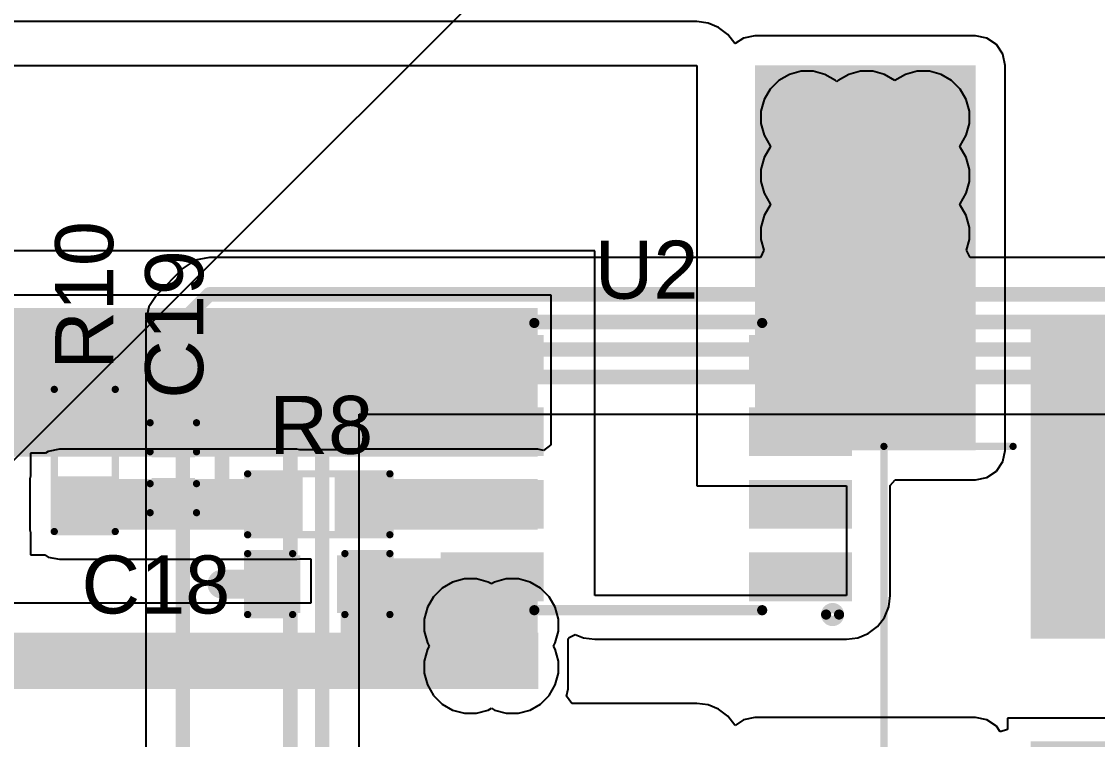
# Model space of a CAD drawing. Header units: millimetres. Extents: x 0 to 214, y 0 to 214.
# Drawn here: x 1.603 to 2.344, y 1.523 to 2.018 of the extents above; entities that cross this region are included whole.
import ezdxf

# ---------------------------------------------------------------- set-up
doc = ezdxf.new("R2010")
doc.units = ezdxf.units.MM
doc.header["$MEASUREMENT"] = 0
for name, color, linetype in [('BottomLayer', 5, 'Continuous'), ('BottomSolder', 6, 'Continuous'), ('TopLayer', 1, 'Continuous'), ('TopOverlay', 2, 'Continuous'), ('TopPaste', 8, 'Continuous'), ('TopSolder', 216, 'Continuous'), ('ViaHoleLayer', 16, 'Continuous')]:
    doc.layers.add(name, color=color, linetype=linetype)
doc.styles.add('Arial', font='', dxfattribs={"height": 0.2})
doc.styles.get('Arial').set_extended_font_data('Arial')

# ---------------------------------------------------------------- blocks, each defined once
blk = doc.blocks.new('SOIC_8_84')
at = {"layer": 'TopLayer'}
for points in [[(-0.0735, 0.0622), (-0.1365, 0.0622), (-0.1365, 0.0878), (-0.0735, 0.0878)], [(0.13909, 0.0622), (0.0761, 0.0622), (0.0761, 0.0878), (0.13909, 0.0878)], [(-0.0735, 0.0122), (-0.1365, 0.0122), (-0.1365, 0.0378), (-0.0735, 0.0378)], [(0.13909, 0.0122), (0.0761, 0.0122), (0.0761, 0.0378), (0.13909, 0.0378)], [(-0.0735, -0.0378), (-0.1365, -0.0378), (-0.1365, -0.0122), (-0.0735, -0.0122)], [(0.13909, -0.0378), (0.0761, -0.0378), (0.0761, -0.0122), (0.13909, -0.0122)], [(-0.0735, -0.0878), (-0.1365, -0.0878), (-0.1365, -0.0622), (-0.0735, -0.0622)], [(0.13909, -0.0878), (0.0761, -0.0878), (0.0761, -0.0622), (0.13909, -0.0622)]]:
    blk.add_hatch(color=1, dxfattribs=at).paths.add_polyline_path(points)
at = {"layer": 'TopPaste'}
for points in [[(-0.0735, 0.0622), (-0.1365, 0.0622), (-0.1365, 0.0878), (-0.0735, 0.0878)], [(0.13909, 0.0622), (0.0761, 0.0622), (0.0761, 0.0878), (0.13909, 0.0878)], [(-0.0735, 0.0122), (-0.1365, 0.0122), (-0.1365, 0.0378), (-0.0735, 0.0378)], [(0.13909, 0.0122), (0.0761, 0.0122), (0.0761, 0.0378), (0.13909, 0.0378)], [(-0.0735, -0.0378), (-0.1365, -0.0378), (-0.1365, -0.0122), (-0.0735, -0.0122)], [(0.13909, -0.0378), (0.0761, -0.0378), (0.0761, -0.0122), (0.13909, -0.0122)], [(-0.0735, -0.0878), (-0.1365, -0.0878), (-0.1365, -0.0622), (-0.0735, -0.0622)], [(0.13909, -0.0878), (0.0761, -0.0878), (0.0761, -0.0622), (0.13909, -0.0622)]]:
    blk.add_hatch(color=8, dxfattribs=at).paths.add_polyline_path(points)
at = {"layer": 'TopSolder'}
for points in [[(-0.0695, 0.0582), (-0.1405, 0.0582), (-0.1405, 0.0918), (-0.0695, 0.0918)], [(0.14309, 0.0582), (0.0721, 0.0582), (0.0721, 0.0918), (0.14309, 0.0918)], [(-0.0695, 0.0082), (-0.1405, 0.0082), (-0.1405, 0.0418), (-0.0695, 0.0418)], [(0.14309, 0.0082), (0.0721, 0.0082), (0.0721, 0.0418), (0.14309, 0.0418)], [(-0.0695, -0.0418), (-0.1405, -0.0418), (-0.1405, -0.0082), (-0.0695, -0.0082)], [(0.14309, -0.0418), (0.0721, -0.0418), (0.0721, -0.0082), (0.14309, -0.0082)], [(-0.0695, -0.0918), (-0.1405, -0.0918), (-0.1405, -0.0582), (-0.0695, -0.0582)], [(0.14309, -0.0918), (0.0721, -0.0918), (0.0721, -0.0582), (0.14309, -0.0582)]]:
    blk.add_hatch(color=216, dxfattribs=at).paths.add_polyline_path(points)
at = {"layer": 'TopOverlay'}
for points, const_width in [([(-0.12253, 0.101, 1), (-0.13147, 0.101, 1)], 0.007), ([(-0.13322, 0.101, 1), (-0.12972, 0.101, 1)], 0.0035), ([(-0.12428, 0.101, 1), (-0.12078, 0.101, 1)], 0.0035), ([(-0.08025, 0.098, 1), (-0.07675, 0.098, 1)], 0.0035), ([(0.07675, 0.098, 1), (0.08025, 0.098, 1)], 0.0035), ([(-0.08025, -0.1, 1), (-0.07675, -0.1, 1)], 0.0035), ([(0.07675, -0.1, 1), (0.08025, -0.1, 1)], 0.0035)]:
    blk.add_lwpolyline(points, format="xyb", close=True, dxfattribs=dict(at, const_width=const_width))
at = {"layer": 'TopOverlay', "const_width": 0.007}
for points in [[(0.0785, 0.098), (-0.0785, 0.098)], [(0.0785, -0.1), (-0.0785, -0.1)]]:
    blk.add_lwpolyline(points, dxfattribs=at)
blk = doc.blocks.new('RES_0603_197')
at = {"layer": 'TopLayer'}
for points in [[(-0.015, 0.0175), (-0.015, -0.0175), (-0.045, -0.0175), (-0.045, 0.0175)], [(0.045, 0.0175), (0.045, -0.0175), (0.015, -0.0175), (0.015, 0.0175)]]:
    blk.add_hatch(color=1, dxfattribs=at).paths.add_polyline_path(points)
at = {"layer": 'TopPaste'}
for points in [[(-0.015, 0.0175), (-0.015, -0.0175), (-0.045, -0.0175), (-0.045, 0.0175)], [(0.045, 0.0175), (0.045, -0.0175), (0.015, -0.0175), (0.015, 0.0175)]]:
    blk.add_hatch(color=8, dxfattribs=at).paths.add_polyline_path(points)
at = {"layer": 'TopSolder'}
for points in [[(-0.011, 0.0215), (-0.011, -0.0215), (-0.049, -0.0215), (-0.049, 0.0215)], [(0.049, 0.0215), (0.049, -0.0215), (0.011, -0.0215), (0.011, 0.0215)]]:
    blk.add_hatch(color=216, dxfattribs=at).paths.add_polyline_path(points)
at = {"layer": 'TopOverlay', "const_width": 0.005}
for points in [[(-0.049, 0.021), (0.049, 0.021)], [(-0.049, 0.021), (-0.049, -0.021)], [(0.049, 0.021), (0.049, -0.021)], [(-0.049, -0.021), (0.049, -0.021)]]:
    blk.add_lwpolyline(points, dxfattribs=at)
at = {"layer": 'TopOverlay', "const_width": 0.0025}
for points in [[(-0.05025, 0.021, 1), (-0.04775, 0.021, 1)], [(-0.05025, 0.021, 1), (-0.04775, 0.021, 1)], [(0.04775, 0.021, 1), (0.05025, 0.021, 1)], [(0.04775, 0.021, 1), (0.05025, 0.021, 1)], [(-0.05025, -0.021, 1), (-0.04775, -0.021, 1)], [(-0.05025, -0.021, 1), (-0.04775, -0.021, 1)], [(0.04775, -0.021, 1), (0.05025, -0.021, 1)], [(0.04775, -0.021, 1), (0.05025, -0.021, 1)]]:
    blk.add_lwpolyline(points, format="xyb", close=True, dxfattribs=at)
blk = doc.blocks.new('RES_0603_198')
at = {"layer": 'TopLayer'}
for points in [[(-0.015, 0.0175), (-0.015, -0.0175), (-0.045, -0.0175), (-0.045, 0.0175)], [(0.045, 0.0175), (0.045, -0.0175), (0.015, -0.0175), (0.015, 0.0175)]]:
    blk.add_hatch(color=1, dxfattribs=at).paths.add_polyline_path(points)
at = {"layer": 'TopPaste'}
for points in [[(-0.015, 0.0175), (-0.015, -0.0175), (-0.045, -0.0175), (-0.045, 0.0175)], [(0.045, 0.0175), (0.045, -0.0175), (0.015, -0.0175), (0.015, 0.0175)]]:
    blk.add_hatch(color=8, dxfattribs=at).paths.add_polyline_path(points)
at = {"layer": 'TopSolder'}
for points in [[(-0.011, 0.0215), (-0.011, -0.0215), (-0.049, -0.0215), (-0.049, 0.0215)], [(0.049, 0.0215), (0.049, -0.0215), (0.011, -0.0215), (0.011, 0.0215)]]:
    blk.add_hatch(color=216, dxfattribs=at).paths.add_polyline_path(points)
at = {"layer": 'TopOverlay', "const_width": 0.005}
for points in [[(0.049, 0.021), (-0.049, 0.021)], [(-0.049, 0.021), (-0.049, -0.021)], [(0.049, 0.021), (0.049, -0.021)], [(0.049, -0.021), (-0.049, -0.021)]]:
    blk.add_lwpolyline(points, dxfattribs=at)
at = {"layer": 'TopOverlay', "const_width": 0.0025}
for points in [[(-0.05025, 0.021, 1), (-0.04775, 0.021, 1)], [(-0.05025, 0.021, 1), (-0.04775, 0.021, 1)], [(0.04775, 0.021, 1), (0.05025, 0.021, 1)], [(0.04775, 0.021, 1), (0.05025, 0.021, 1)], [(-0.05025, -0.021, 1), (-0.04775, -0.021, 1)], [(-0.05025, -0.021, 1), (-0.04775, -0.021, 1)], [(0.04775, -0.021, 1), (0.05025, -0.021, 1)], [(0.04775, -0.021, 1), (0.05025, -0.021, 1)]]:
    blk.add_lwpolyline(points, format="xyb", close=True, dxfattribs=at)
blk = doc.blocks.new('C___0402_201')
at = {"layer": 'TopLayer'}
for points in [[(-0.0275, -0.0125), (-0.0275, 0.0125), (-0.0095, 0.0125), (-0.0095, -0.0125)], [(0.0095, -0.0125), (0.0095, 0.0125), (0.0275, 0.0125), (0.0275, -0.0125)]]:
    blk.add_hatch(color=1, dxfattribs=at).paths.add_polyline_path(points)
at = {"layer": 'TopPaste'}
for points in [[(-0.0275, -0.0125), (-0.0275, 0.0125), (-0.0095, 0.0125), (-0.0095, -0.0125)], [(0.0095, -0.0125), (0.0095, 0.0125), (0.0275, 0.0125), (0.0275, -0.0125)]]:
    blk.add_hatch(color=8, dxfattribs=at).paths.add_polyline_path(points)
at = {"layer": 'TopSolder'}
for points in [[(-0.02986, -0.01486), (-0.02986, 0.01486), (-0.00714, 0.01486), (-0.00714, -0.01486)], [(0.00714, -0.01486), (0.00714, 0.01486), (0.02986, 0.01486), (0.02986, -0.01486)]]:
    blk.add_hatch(color=216, dxfattribs=at).paths.add_polyline_path(points)
at = {"layer": 'TopOverlay', "const_width": 0.005}
for points in [[(-0.031, 0.016), (-0.011, 0.016)], [(-0.031, 0.016), (-0.031, -0.016)], [(0.011, 0.016), (0.031, 0.016)], [(0.031, 0.016), (0.031, -0.016)], [(-0.031, -0.016), (-0.011, -0.016)], [(0.011, -0.016), (0.031, -0.016)]]:
    blk.add_lwpolyline(points, dxfattribs=at)
at = {"layer": 'TopOverlay', "const_width": 0.0025}
for points in [[(-0.03225, 0.016, 1), (-0.02975, 0.016, 1)], [(-0.03225, 0.016, 1), (-0.02975, 0.016, 1)], [(-0.01225, 0.016, 1), (-0.00975, 0.016, 1)], [(0.00975, 0.016, 1), (0.01225, 0.016, 1)], [(0.02975, 0.016, 1), (0.03225, 0.016, 1)], [(0.02975, 0.016, 1), (0.03225, 0.016, 1)], [(-0.03225, -0.016, 1), (-0.02975, -0.016, 1)], [(-0.03225, -0.016, 1), (-0.02975, -0.016, 1)], [(-0.01225, -0.016, 1), (-0.00975, -0.016, 1)], [(0.00975, -0.016, 1), (0.01225, -0.016, 1)], [(0.02975, -0.016, 1), (0.03225, -0.016, 1)], [(0.02975, -0.016, 1), (0.03225, -0.016, 1)]]:
    blk.add_lwpolyline(points, format="xyb", close=True, dxfattribs=at)
blk = doc.blocks.new('C__0603_202')
at = {"layer": 'TopLayer'}
for points in [[(-0.015, 0.0175), (-0.015, -0.0175), (-0.045, -0.0175), (-0.045, 0.0175)], [(0.045, 0.0175), (0.045, -0.0175), (0.015, -0.0175), (0.015, 0.0175)]]:
    blk.add_hatch(color=1, dxfattribs=at).paths.add_polyline_path(points)
at = {"layer": 'TopPaste'}
for points in [[(-0.015, 0.0175), (-0.015, -0.0175), (-0.045, -0.0175), (-0.045, 0.0175)], [(0.045, 0.0175), (0.045, -0.0175), (0.015, -0.0175), (0.015, 0.0175)]]:
    blk.add_hatch(color=8, dxfattribs=at).paths.add_polyline_path(points)
at = {"layer": 'TopSolder'}
for points in [[(-0.01264, 0.01986), (-0.01264, -0.01986), (-0.04736, -0.01986), (-0.04736, 0.01986)], [(0.04736, 0.01986), (0.04736, -0.01986), (0.01264, -0.01986), (0.01264, 0.01986)]]:
    blk.add_hatch(color=216, dxfattribs=at).paths.add_polyline_path(points)
at = {"layer": 'TopOverlay', "const_width": 0.005}
for points in [[(-0.018, 0.021), (-0.049, 0.021)], [(-0.049, 0.021), (-0.049, -0.021)], [(0.049, 0.021), (0.018, 0.021)], [(0.049, 0.021), (0.049, -0.021)], [(-0.018, -0.021), (-0.049, -0.021)], [(0.049, -0.021), (0.018, -0.021)]]:
    blk.add_lwpolyline(points, dxfattribs=at)
at = {"layer": 'TopOverlay', "const_width": 0.0025}
for points in [[(-0.05025, 0.021, 1), (-0.04775, 0.021, 1)], [(-0.05025, 0.021, 1), (-0.04775, 0.021, 1)], [(-0.01925, 0.021, 1), (-0.01675, 0.021, 1)], [(0.01675, 0.021, 1), (0.01925, 0.021, 1)], [(0.04775, 0.021, 1), (0.05025, 0.021, 1)], [(0.04775, 0.021, 1), (0.05025, 0.021, 1)], [(-0.05025, -0.021, 1), (-0.04775, -0.021, 1)], [(-0.05025, -0.021, 1), (-0.04775, -0.021, 1)], [(-0.01925, -0.021, 1), (-0.01675, -0.021, 1)], [(0.01675, -0.021, 1), (0.01925, -0.021, 1)], [(0.04775, -0.021, 1), (0.05025, -0.021, 1)], [(0.04775, -0.021, 1), (0.05025, -0.021, 1)]]:
    blk.add_lwpolyline(points, format="xyb", close=True, dxfattribs=at)
blk = doc.blocks.new('UWX1E101MCL1GB_348')
at = {"layer": 'TopLayer'}
for points in [[(-0.03937, 0.06496), (-0.03937, -0.06496), (-0.24803, -0.06496), (-0.24803, 0.06496)], [(0.24803, 0.06496), (0.24803, -0.06496), (0.03937, -0.06496), (0.03937, 0.06496)]]:
    blk.add_hatch(color=1, dxfattribs=at).paths.add_polyline_path(points)
at = {"layer": 'TopPaste'}
for points in [[(-0.03937, 0.06496), (-0.03937, -0.06496), (-0.24803, -0.06496), (-0.24803, 0.06496)], [(0.24803, 0.06496), (0.24803, -0.06496), (0.03937, -0.06496), (0.03937, 0.06496)]]:
    blk.add_hatch(color=8, dxfattribs=at).paths.add_polyline_path(points)
at = {"layer": 'TopSolder'}
for points in [[(-0.03537, 0.06896), (-0.03537, -0.06896), (-0.25203, -0.06896), (-0.25203, 0.06896)], [(0.25203, 0.06896), (0.25203, -0.06896), (0.03537, -0.06896), (0.03537, 0.06896)]]:
    blk.add_hatch(color=216, dxfattribs=at).paths.add_polyline_path(points)
at = {"layer": 'TopOverlay', "const_width": 0.005}
for points in [[(-0.124, 0.17), (-0.167, 0.127)], [(-0.124, 0.17), (0.168, 0.17)], [(0.168, 0.17), (0.168, 0.081)], [(-0.167, 0.127), (-0.167, 0.086)], [(-0.208, 0.098), (-0.208, 0.074)], [(-0.22, 0.086), (-0.196, 0.086)], [(0.168, -0.081), (0.168, -0.17)], [(-0.167, -0.086), (-0.167, -0.127)], [(-0.167, -0.127), (-0.124, -0.17)], [(-0.124, -0.17), (0.168, -0.17)]]:
    blk.add_lwpolyline(points, dxfattribs=at)
at = {"layer": 'TopOverlay', "const_width": 0.0025}
for points in [[(-0.12525, 0.17, 1), (-0.12275, 0.17, 1)], [(-0.12525, 0.17, 1), (-0.12275, 0.17, 1)], [(0.16675, 0.17, 1), (0.16925, 0.17, 1)], [(0.16675, 0.17, 1), (0.16925, 0.17, 1)], [(-0.16825, 0.127, 1), (-0.16575, 0.127, 1)], [(-0.16825, 0.127, 1), (-0.16575, 0.127, 1)], [(-0.20925, 0.098, 1), (-0.20675, 0.098, 1)], [(-0.22125, 0.086, 1), (-0.21875, 0.086, 1)], [(-0.19725, 0.086, 1), (-0.19475, 0.086, 1)], [(-0.16825, 0.086, 1), (-0.16575, 0.086, 1)], [(0.16675, 0.081, 1), (0.16925, 0.081, 1)], [(-0.20925, 0.074, 1), (-0.20675, 0.074, 1)], [(0.16675, -0.081, 1), (0.16925, -0.081, 1)], [(-0.16825, -0.086, 1), (-0.16575, -0.086, 1)], [(-0.16825, -0.127, 1), (-0.16575, -0.127, 1)], [(-0.16825, -0.127, 1), (-0.16575, -0.127, 1)], [(-0.12525, -0.17, 1), (-0.12275, -0.17, 1)], [(-0.12525, -0.17, 1), (-0.12275, -0.17, 1)], [(0.16675, -0.17, 1), (0.16925, -0.17, 1)], [(0.16675, -0.17, 1), (0.16925, -0.17, 1)]]:
    blk.add_lwpolyline(points, format="xyb", close=True, dxfattribs=at)

msp = doc.modelspace()

# ---------------------------------------------------------------- hatches: boundary and pattern name
at = {"layer": 'BottomLayer'}
h = msp.add_hatch(color=5, dxfattribs=at)
edge = h.paths.add_edge_path()
edge.add_arc((2.144, 1.952), 0.01181, 0, 360)
h = msp.add_hatch(color=5, dxfattribs=at)
edge = h.paths.add_edge_path()
edge.add_arc((2.185, 1.952), 0.01181, 0, 360)
h = msp.add_hatch(color=5, dxfattribs=at)
edge = h.paths.add_edge_path()
edge.add_arc((2.224, 1.952), 0.01181, 0, 360)
h = msp.add_hatch(color=5, dxfattribs=at)
edge = h.paths.add_edge_path()
edge.add_arc((2.144, 1.912), 0.01181, 0, 360)
h = msp.add_hatch(color=5, dxfattribs=at)
edge = h.paths.add_edge_path()
edge.add_arc((2.185, 1.912), 0.01181, 0, 360)
h = msp.add_hatch(color=5, dxfattribs=at)
edge = h.paths.add_edge_path()
edge.add_arc((2.224, 1.912), 0.01181, 0, 360)
h = msp.add_hatch(color=5, dxfattribs=at)
edge = h.paths.add_edge_path()
edge.add_arc((2.144, 1.872), 0.01181, 0, 360)
h = msp.add_hatch(color=5, dxfattribs=at)
edge = h.paths.add_edge_path()
edge.add_arc((2.185, 1.872), 0.01181, 0, 360)
h = msp.add_hatch(color=5, dxfattribs=at)
edge = h.paths.add_edge_path()
edge.add_arc((2.224, 1.872), 0.01181, 0, 360)
h = msp.add_hatch(color=5, dxfattribs=at)
edge = h.paths.add_edge_path()
edge.add_arc((1.74087, 1.68551), 0.01181, 0, 360)
h = msp.add_hatch(color=5, dxfattribs=at)
edge = h.paths.add_edge_path()
edge.add_arc((1.912, 1.602), 0.01181, 0, 360)
h = msp.add_hatch(color=5, dxfattribs=at)
edge = h.paths.add_edge_path()
edge.add_arc((1.94083, 1.602), 0.01181, 0, 360)
h = msp.add_hatch(color=5, dxfattribs=at)
edge = h.paths.add_edge_path()
edge.add_arc((1.912, 1.57307), 0.01181, 0, 360)
h = msp.add_hatch(color=5, dxfattribs=at)
edge = h.paths.add_edge_path()
edge.add_arc((1.94083, 1.57307), 0.01181, 0, 360)
at = {"layer": 'BottomSolder'}
h = msp.add_hatch(color=6, dxfattribs=at)
edge = h.paths.add_edge_path()
edge.add_arc((1.74087, 1.68551), 0.00591, 0, 360)
h = msp.add_hatch(color=6, dxfattribs=at)
edge = h.paths.add_edge_path()
edge.add_arc((1.912, 1.602), 0.00591, 0, 360)
h = msp.add_hatch(color=6, dxfattribs=at)
edge = h.paths.add_edge_path()
edge.add_arc((1.94083, 1.602), 0.00591, 0, 360)
h = msp.add_hatch(color=6, dxfattribs=at)
edge = h.paths.add_edge_path()
edge.add_arc((1.912, 1.57307), 0.00591, 0, 360)
h = msp.add_hatch(color=6, dxfattribs=at)
edge = h.paths.add_edge_path()
edge.add_arc((1.94083, 1.57307), 0.00591, 0, 360)
at = {"layer": 'TopLayer'}
for points in [[(2.10801, 1.72249), (2.26, 1.72249), (2.26, 1.98782), (2.10801, 1.98782)], [(1.41, 1.71819), (1.9584, 1.71819), (1.9584, 1.82055), (1.41, 1.82055)], [(1.89541, 1.72249), (1.9584, 1.72249), (1.9584, 1.79808), (1.89541, 1.79808)], [(2.10801, 1.72249), (2.171, 1.72249), (2.171, 1.79808), (2.10801, 1.79808)], [(1.62878, 1.66779), (1.7925, 1.66779), (1.7925, 1.70279), (1.62878, 1.70279)], [(1.8225, 1.66779), (1.9584, 1.66779), (1.9584, 1.70279), (1.8225, 1.70279)], [(1.8225, 1.558), (1.9584, 1.558), (1.9584, 1.64808), (1.8225, 1.64808)], [(1.4745, 1.558), (1.95885, 1.558), (1.95885, 1.59675), (1.4745, 1.59675)]]:
    msp.add_hatch(color=1, dxfattribs=at).paths.add_polyline_path(points)
h = msp.add_hatch(color=1, dxfattribs=at)
edge = h.paths.add_edge_path()
edge.add_arc((2.144, 1.952), 0.01181, 0, 360)
h = msp.add_hatch(color=1, dxfattribs=at)
edge = h.paths.add_edge_path()
edge.add_arc((2.185, 1.952), 0.01181, 0, 360)
h = msp.add_hatch(color=1, dxfattribs=at)
edge = h.paths.add_edge_path()
edge.add_arc((2.224, 1.952), 0.01181, 0, 360)
h = msp.add_hatch(color=1, dxfattribs=at)
edge = h.paths.add_edge_path()
edge.add_arc((2.144, 1.912), 0.01181, 0, 360)
h = msp.add_hatch(color=1, dxfattribs=at)
edge = h.paths.add_edge_path()
edge.add_arc((2.185, 1.912), 0.01181, 0, 360)
h = msp.add_hatch(color=1, dxfattribs=at)
edge = h.paths.add_edge_path()
edge.add_arc((2.224, 1.912), 0.01181, 0, 360)
h = msp.add_hatch(color=1, dxfattribs=at)
edge = h.paths.add_edge_path()
edge.add_arc((2.144, 1.872), 0.01181, 0, 360)
h = msp.add_hatch(color=1, dxfattribs=at)
edge = h.paths.add_edge_path()
edge.add_arc((2.185, 1.872), 0.01181, 0, 360)
h = msp.add_hatch(color=1, dxfattribs=at)
edge = h.paths.add_edge_path()
edge.add_arc((2.224, 1.872), 0.01181, 0, 360)
h = msp.add_hatch(color=1, dxfattribs=at)
edge = h.paths.add_edge_path()
edge.add_arc((1.74087, 1.68551), 0.01181, 0, 360)
h = msp.add_hatch(color=1, dxfattribs=at)
edge = h.paths.add_edge_path()
edge.add_arc((1.912, 1.602), 0.01181, 0, 360)
h = msp.add_hatch(color=1, dxfattribs=at)
edge = h.paths.add_edge_path()
edge.add_arc((1.94083, 1.602), 0.01181, 0, 360)
h = msp.add_hatch(color=1, dxfattribs=at)
edge = h.paths.add_edge_path()
edge.add_arc((1.912, 1.57307), 0.01181, 0, 360)
h = msp.add_hatch(color=1, dxfattribs=at)
edge = h.paths.add_edge_path()
edge.add_arc((1.94083, 1.57307), 0.01181, 0, 360)
at = {"layer": 'TopSolder'}
h = msp.add_hatch(color=216, dxfattribs=at)
edge = h.paths.add_edge_path()
edge.add_arc((1.74087, 1.68551), 0.00591, 0, 360)
h = msp.add_hatch(color=216, dxfattribs=at)
edge = h.paths.add_edge_path()
edge.add_arc((1.912, 1.602), 0.00591, 0, 360)
h = msp.add_hatch(color=216, dxfattribs=at)
edge = h.paths.add_edge_path()
edge.add_arc((1.94083, 1.602), 0.00591, 0, 360)
h = msp.add_hatch(color=216, dxfattribs=at)
edge = h.paths.add_edge_path()
edge.add_arc((1.912, 1.57307), 0.00591, 0, 360)
h = msp.add_hatch(color=216, dxfattribs=at)
edge = h.paths.add_edge_path()
edge.add_arc((1.94083, 1.57307), 0.00591, 0, 360)
at = {"layer": 'ViaHoleLayer'}
h = msp.add_hatch(color=16, dxfattribs=at)
edge = h.paths.add_edge_path()
edge.add_arc((2.144, 1.952), 0.00591, 0, 360)
h = msp.add_hatch(color=16, dxfattribs=at)
edge = h.paths.add_edge_path()
edge.add_arc((2.185, 1.952), 0.00591, 0, 360)
h = msp.add_hatch(color=16, dxfattribs=at)
edge = h.paths.add_edge_path()
edge.add_arc((2.224, 1.952), 0.00591, 0, 360)
h = msp.add_hatch(color=16, dxfattribs=at)
edge = h.paths.add_edge_path()
edge.add_arc((2.144, 1.912), 0.00591, 0, 360)
h = msp.add_hatch(color=16, dxfattribs=at)
edge = h.paths.add_edge_path()
edge.add_arc((2.185, 1.912), 0.00591, 0, 360)
h = msp.add_hatch(color=16, dxfattribs=at)
edge = h.paths.add_edge_path()
edge.add_arc((2.224, 1.912), 0.00591, 0, 360)
h = msp.add_hatch(color=16, dxfattribs=at)
edge = h.paths.add_edge_path()
edge.add_arc((2.144, 1.872), 0.00591, 0, 360)
h = msp.add_hatch(color=16, dxfattribs=at)
edge = h.paths.add_edge_path()
edge.add_arc((2.185, 1.872), 0.00591, 0, 360)
h = msp.add_hatch(color=16, dxfattribs=at)
edge = h.paths.add_edge_path()
edge.add_arc((2.224, 1.872), 0.00591, 0, 360)
h = msp.add_hatch(color=16, dxfattribs=at)
edge = h.paths.add_edge_path()
edge.add_arc((1.74087, 1.68551), 0.00591, 0, 360)
h = msp.add_hatch(color=16, dxfattribs=at)
edge = h.paths.add_edge_path()
edge.add_arc((1.912, 1.602), 0.00591, 0, 360)
h = msp.add_hatch(color=16, dxfattribs=at)
edge = h.paths.add_edge_path()
edge.add_arc((1.94083, 1.602), 0.00591, 0, 360)
h = msp.add_hatch(color=16, dxfattribs=at)
edge = h.paths.add_edge_path()
edge.add_arc((1.912, 1.57307), 0.00591, 0, 360)
h = msp.add_hatch(color=16, dxfattribs=at)
edge = h.paths.add_edge_path()
edge.add_arc((1.94083, 1.57307), 0.00591, 0, 360)

# ---------------------------------------------------------------- linework, layer by layer
at = {"layer": 'BottomLayer'}
for p, q in [((2.13172, 1.98164), (2.12447, 1.97746)), ((2.13981, 1.98381), (2.13172, 1.98164)), ((2.14819, 1.98381), (2.13981, 1.98381)), ((2.15628, 1.98164), (2.14819, 1.98381)), ((2.16353, 1.97746), (2.15628, 1.98164)), ((2.17272, 1.98164), (2.16547, 1.97746)), ((2.18081, 1.98381), (2.17272, 1.98164)), ((2.18919, 1.98381), (2.18081, 1.98381)), ((2.19728, 1.98164), (2.18919, 1.98381)), ((2.2045, 1.97747), (2.19728, 1.98164)), ((2.21172, 1.98164), (2.2045, 1.97747)), ((2.21981, 1.98381), (2.21172, 1.98164)), ((2.22819, 1.98381), (2.21981, 1.98381)), ((2.23628, 1.98164), (2.22819, 1.98381)), ((2.24353, 1.97746), (2.23628, 1.98164)), ((2.12447, 1.97746), (2.11854, 1.97153)), ((2.1645, 1.97649), (2.16353, 1.97746)), ((2.16547, 1.97746), (2.1645, 1.97649)), ((2.24946, 1.97153), (2.24353, 1.97746)), ((2.11854, 1.97153), (2.11436, 1.96428)), ((2.25364, 1.96428), (2.24946, 1.97153)), ((2.11436, 1.96428), (2.11219, 1.95619)), ((2.25581, 1.95619), (2.25364, 1.96428)), ((2.11219, 1.95619), (2.11219, 1.94781)), ((2.25581, 1.94781), (2.25581, 1.95619)), ((2.11219, 1.94781), (2.11436, 1.93972)), ((2.25364, 1.93972), (2.25581, 1.94781)), ((2.11436, 1.93972), (2.11854, 1.93247)), ((2.24946, 1.93247), (2.25364, 1.93972)), ((2.11854, 1.93153), (2.11436, 1.92428)), ((2.11854, 1.93247), (2.11901, 1.932)), ((2.11901, 1.932), (2.11854, 1.93153)), ((2.24899, 1.932), (2.24946, 1.93247)), ((2.24946, 1.93153), (2.24899, 1.932)), ((2.25364, 1.92428), (2.24946, 1.93153)), ((2.11436, 1.92428), (2.11219, 1.91619)), ((2.25581, 1.91619), (2.25364, 1.92428)), ((2.11219, 1.91619), (2.11219, 1.90781)), ((2.25581, 1.90781), (2.25581, 1.91619)), ((2.11219, 1.90781), (2.11436, 1.89972)), ((2.25364, 1.89972), (2.25581, 1.90781)), ((2.11436, 1.89972), (2.11854, 1.89247)), ((2.24946, 1.89247), (2.25364, 1.89972)), ((2.11854, 1.89153), (2.11436, 1.88428)), ((2.11854, 1.89247), (2.11901, 1.892)), ((2.11901, 1.892), (2.11854, 1.89153)), ((2.24899, 1.892), (2.24946, 1.89247)), ((2.24946, 1.89153), (2.24899, 1.892)), ((2.25364, 1.88428), (2.24946, 1.89153)), ((2.11436, 1.88428), (2.11219, 1.87619)), ((2.25581, 1.87619), (2.25364, 1.88428)), ((2.11219, 1.87619), (2.11219, 1.86781)), ((2.25581, 1.86781), (2.25581, 1.87619)), ((2.11219, 1.86781), (2.11415, 1.86049)), ((2.25385, 1.86049), (2.25581, 1.86781)), ((1.72235, 1.85355), (1.71408, 1.84802)), ((1.7321, 1.85549), (1.72235, 1.85355)), ((2.11178, 1.85549), (1.7321, 1.85549)), ((2.11415, 1.86049), (2.11178, 1.85549)), ((2.25622, 1.85549), (2.25385, 1.86049)), ((3.5713, 1.85549), (2.25622, 1.85549)), ((1.71408, 1.84802), (1.69584, 1.82979)), ((1.69584, 1.82979), (1.69032, 1.82152)), ((1.69032, 1.82152), (1.68838, 1.81176)), ((1.68838, 1.81176), (1.68838, 1.04859)), ((1.83535, 1.28968), (1.83535, 1.74751)), ((1.83535, 1.74751), (3.23507, 1.74751)), ((1.89972, 1.63164), (1.89247, 1.62746)), ((1.90781, 1.63381), (1.89972, 1.63164)), ((1.91619, 1.63381), (1.90781, 1.63381)), ((1.92428, 1.63164), (1.91619, 1.63381)), ((1.92642, 1.63041), (1.92428, 1.63164)), ((1.92855, 1.63164), (1.92642, 1.63041)), ((1.93665, 1.63381), (1.92855, 1.63164)), ((1.94502, 1.63381), (1.93665, 1.63381)), ((1.95311, 1.63164), (1.94502, 1.63381)), ((1.96037, 1.62746), (1.95311, 1.63164)), ((1.89247, 1.62746), (1.88654, 1.62153)), ((1.96629, 1.62153), (1.96037, 1.62746)), ((1.88654, 1.62153), (1.88236, 1.61428)), ((1.97048, 1.61428), (1.96629, 1.62153)), ((1.88236, 1.61428), (1.88019, 1.60619)), ((1.97264, 1.60619), (1.97048, 1.61428)), ((1.88019, 1.60619), (1.88019, 1.59781)), ((1.97264, 1.59781), (1.97264, 1.60619)), ((1.88019, 1.59781), (1.88236, 1.58972)), ((1.97048, 1.58972), (1.97264, 1.59781)), ((1.88236, 1.58972), (1.88362, 1.58754)), ((1.88362, 1.58754), (1.88236, 1.58535)), ((1.96921, 1.58754), (1.97048, 1.58972)), ((1.97048, 1.58535), (1.96921, 1.58754)), ((1.88236, 1.58535), (1.88019, 1.57726)), ((1.97264, 1.57726), (1.97048, 1.58535)), ((1.88019, 1.57726), (1.88019, 1.56888)), ((1.97264, 1.56888), (1.97264, 1.57726)), ((1.88019, 1.56888), (1.88236, 1.56079)), ((1.97048, 1.56079), (1.97264, 1.56888)), ((1.88236, 1.56079), (1.88654, 1.55354)), ((1.96629, 1.55354), (1.97048, 1.56079)), ((1.88654, 1.55354), (1.89247, 1.54762)), ((1.96037, 1.54762), (1.96629, 1.55354)), ((1.89247, 1.54762), (1.89972, 1.54343)), ((1.89972, 1.54343), (1.90781, 1.54126)), ((1.91619, 1.54126), (1.92428, 1.54343)), ((1.92428, 1.54343), (1.92642, 1.54466)), ((1.92642, 1.54466), (1.92855, 1.54343)), ((1.92855, 1.54343), (1.93665, 1.54126)), ((1.94502, 1.54126), (1.95311, 1.54343)), ((1.95311, 1.54343), (1.96037, 1.54762)), ((1.90781, 1.54126), (1.91619, 1.54126)), ((1.93665, 1.54126), (1.94502, 1.54126))]:
    msp.add_line(p, q, dxfattribs=at)
at = {"layer": 'BottomLayer', "const_width": 0.01}
for points in [[(1.71387, 1.81176), (1.7321, 1.83)], [(1.7321, 1.83), (3.73686, 1.83)], [(1.71387, 1.03803), (1.71387, 1.81176)], [(1.74087, 1.79911), (1.75276, 1.811)], [(1.75276, 1.811), (3.7419, 1.811)], [(1.74087, 1.68551), (1.74087, 1.79911)], [(1.78786, 1.76826), (1.8116, 1.792)], [(1.8116, 1.792), (3.74694, 1.792)], [(1.78786, 1.2317), (1.78786, 1.76826)], [(1.80986, 1.76074), (1.82213, 1.773)], [(1.82213, 1.773), (3.75198, 1.773)], [(1.80986, 1.03986), (1.80986, 1.76074)]]:
    msp.add_lwpolyline(points, dxfattribs=at)
at = {"layer": 'BottomLayer', "const_width": 0.005}
for points in [[(1.7296, 1.83, 1), (1.7346, 1.83, 1)], [(1.7296, 1.83, 1), (1.7346, 1.83, 1)], [(1.71137, 1.81176, 1), (1.71637, 1.81176, 1)], [(1.71137, 1.81176, 1), (1.71637, 1.81176, 1)], [(1.75026, 1.811, 1), (1.75526, 1.811, 1)], [(1.75026, 1.811, 1), (1.75526, 1.811, 1)], [(1.73837, 1.79911, 1), (1.74337, 1.79911, 1)], [(1.73837, 1.79911, 1), (1.74337, 1.79911, 1)], [(1.8091, 1.792, 1), (1.8141, 1.792, 1)], [(1.8091, 1.792, 1), (1.8141, 1.792, 1)], [(1.78536, 1.76826, 1), (1.79036, 1.76826, 1)], [(1.78536, 1.76826, 1), (1.79036, 1.76826, 1)], [(1.81963, 1.773, 1), (1.82463, 1.773, 1)], [(1.81963, 1.773, 1), (1.82463, 1.773, 1)], [(1.80736, 1.76074, 1), (1.81236, 1.76074, 1)], [(1.80736, 1.76074, 1), (1.81236, 1.76074, 1)], [(1.73837, 1.68551, 1), (1.74337, 1.68551, 1)]]:
    msp.add_lwpolyline(points, format="xyb", close=True, dxfattribs=at)
at = {"layer": 'BottomSolder'}
msp.add_line((0.01331, 0.13315), (214.05121, 213.98292), dxfattribs=at)
at = {"layer": 'TopLayer'}
for p, q in [((2.06787, 2.01808), (1.35087, 2.01808)), ((2.0757, 2.01705), (2.06787, 2.01808)), ((2.083, 2.01403), (2.0757, 2.01705)), ((2.08926, 2.00922), (2.083, 2.01403)), ((2.09407, 2.00295), (2.08926, 2.00922)), ((2.09447, 2.00283), (2.09407, 2.00295)), ((2.1002, 2.00666), (2.09447, 2.00283)), ((2.10801, 2.00821), (2.1002, 2.00666)), ((2.26, 2.00821), (2.10801, 2.00821)), ((2.2678, 2.00666), (2.26, 2.00821)), ((2.27442, 2.00224), (2.2678, 2.00666)), ((2.27884, 1.99563), (2.27442, 2.00224)), ((2.28039, 1.98782), (2.27884, 1.99563)), ((1.35087, 1.98782), (2.06787, 1.98782)), ((2.06787, 1.98782), (2.06787, 1.69808)), ((2.28039, 1.72249), (2.28039, 1.98782)), ((1.99764, 1.86), (1.35087, 1.86)), ((1.99764, 1.62249), (1.99764, 1.86)), ((1.39721, 1.82974), (1.96739, 1.82974)), ((1.96739, 1.82974), (1.96739, 1.72639)), ((1.6193, 1.72051), (1.60878, 1.72051)), ((1.60878, 1.72051), (1.60878, 1.70476)), ((1.62098, 1.72163), (1.6193, 1.72051)), ((1.62878, 1.72318), (1.62098, 1.72163)), ((1.7925, 1.72318), (1.62878, 1.72318)), ((1.79447, 1.72279), (1.7925, 1.72318)), ((1.82053, 1.72279), (1.79447, 1.72279)), ((1.8225, 1.72318), (1.82053, 1.72279)), ((1.9584, 1.72318), (1.8225, 1.72318)), ((1.96239, 1.72239), (1.9584, 1.72318)), ((1.96739, 1.72639), (1.96239, 1.72239)), ((2.27884, 1.71469), (2.28039, 1.72249)), ((2.27442, 1.70807), (2.27884, 1.71469)), ((2.2678, 1.70365), (2.27442, 1.70807)), ((1.60878, 1.70476), (1.60839, 1.70279)), ((1.60839, 1.70279), (1.60839, 1.66779)), ((2.06787, 1.69808), (2.171, 1.69808)), ((2.171, 1.69808), (2.171, 1.62249)), ((2.20122, 1.69834), (2.20452, 1.7021)), ((2.20126, 1.69808), (2.20122, 1.69834)), ((2.20126, 1.62249), (2.20126, 1.69808)), ((2.20452, 1.7021), (2.26, 1.7021)), ((2.26, 1.7021), (2.2678, 1.70365)), ((1.60839, 1.66779), (1.60878, 1.66582)), ((1.60878, 1.66582), (1.60878, 1.65051)), ((1.60878, 1.65051), (1.61865, 1.65051)), ((1.61865, 1.65051), (1.62098, 1.64895)), ((1.62098, 1.64895), (1.62878, 1.6474)), ((1.62878, 1.6474), (1.7925, 1.6474)), ((1.7925, 1.6474), (1.79447, 1.64779)), ((1.79447, 1.64779), (1.80211, 1.64779)), ((1.80211, 1.64779), (1.80211, 1.61715)), ((1.80211, 1.61715), (1.55705, 1.61715)), ((2.171, 1.62249), (1.99764, 1.62249)), ((2.20023, 1.61466), (2.20126, 1.62249)), ((2.1972, 1.60736), (2.20023, 1.61466)), ((2.1924, 1.6011), (2.1972, 1.60736)), ((1.98006, 1.59344), (1.98424, 1.59557)), ((1.98424, 1.59557), (1.98981, 1.59326)), ((2.17883, 1.59326), (2.18613, 1.59629)), ((2.18613, 1.59629), (2.1924, 1.6011)), ((1.97924, 1.5925), (1.98006, 1.59344)), ((1.97924, 1.558), (1.97924, 1.5925)), ((1.98981, 1.59326), (1.99764, 1.59223)), ((1.99764, 1.59223), (2.171, 1.59223)), ((2.171, 1.59223), (2.17883, 1.59326)), ((1.97826, 1.55308), (1.97924, 1.558)), ((1.98183, 1.54808), (1.97826, 1.55308)), ((2.06787, 1.54808), (1.98183, 1.54808)), ((2.0757, 1.54705), (2.06787, 1.54808)), ((2.083, 1.54403), (2.0757, 1.54705)), ((2.08926, 1.53922), (2.083, 1.54403)), ((2.09407, 1.53295), (2.08926, 1.53922)), ((2.1002, 1.53666), (2.09447, 1.53283)), ((2.10801, 1.53821), (2.1002, 1.53666)), ((2.26, 1.53821), (2.10801, 1.53821)), ((2.2678, 1.53666), (2.26, 1.53821)), ((2.27442, 1.53224), (2.2678, 1.53666)), ((2.38854, 1.53782), (2.28192, 1.53782)), ((2.28192, 1.53782), (2.28192, 1.53001)), ((2.09447, 1.53283), (2.09407, 1.53295)), ((2.27692, 1.52849), (2.27442, 1.53224)), ((2.28192, 1.53001), (2.27692, 1.52849))]:
    msp.add_line(p, q, dxfattribs=at)
at = {"layer": 'TopLayer', "const_width": 0.02}
msp.add_lwpolyline([(1.74087, 1.63029), (1.7775, 1.63029)], dxfattribs=at)
at = {"layer": 'TopLayer', "const_width": 0.01}
for points in [[(1.73587, 1.63029, 1), (1.74587, 1.63029, 1)], [(1.7725, 1.63029, 1), (1.7825, 1.63029, 1)]]:
    msp.add_lwpolyline(points, format="xyb", close=True, dxfattribs=at)
at = {"layer": 'TopSolder'}
msp.add_line((0.01331, 0.13315), (214.05121, 213.98292), dxfattribs=at)

# ---------------------------------------------------------------- block references
for name, p, rotation in [('SOIC_8_84', (2.0345, 1.71029), 180), ('UWX1E101MCL1GB_348', (2.36688, 1.55719), 90), ('RES_0603_197', (1.64628, 1.71551), 90), ('C___0402_201', (1.70728, 1.71051), 90), ('RES_0603_198', (1.8075, 1.68529), 180), ('C__0603_202', (1.8075, 1.63029), 180)]:
    msp.add_blockref(name, p, dxfattribs=dict(rotation=rotation))

# ---------------------------------------------------------------- texts
at = {"layer": 'TopOverlay', "style": 'Arial'}
for s, p in [('R10', (1.66586, 1.77805)), ('C19', (1.72786, 1.75805))]:
    msp.add_text(s, height=0.04, rotation=90, dxfattribs=at).set_placement(p)
for s, p in [('U2', (1.99768, 1.82701)), ('R8', (1.77355, 1.72004)), ('C18', (1.64402, 1.61001))]:
    msp.add_text(s, height=0.04, dxfattribs=at).set_placement(p)

doc.saveas('drawing.dxf')
